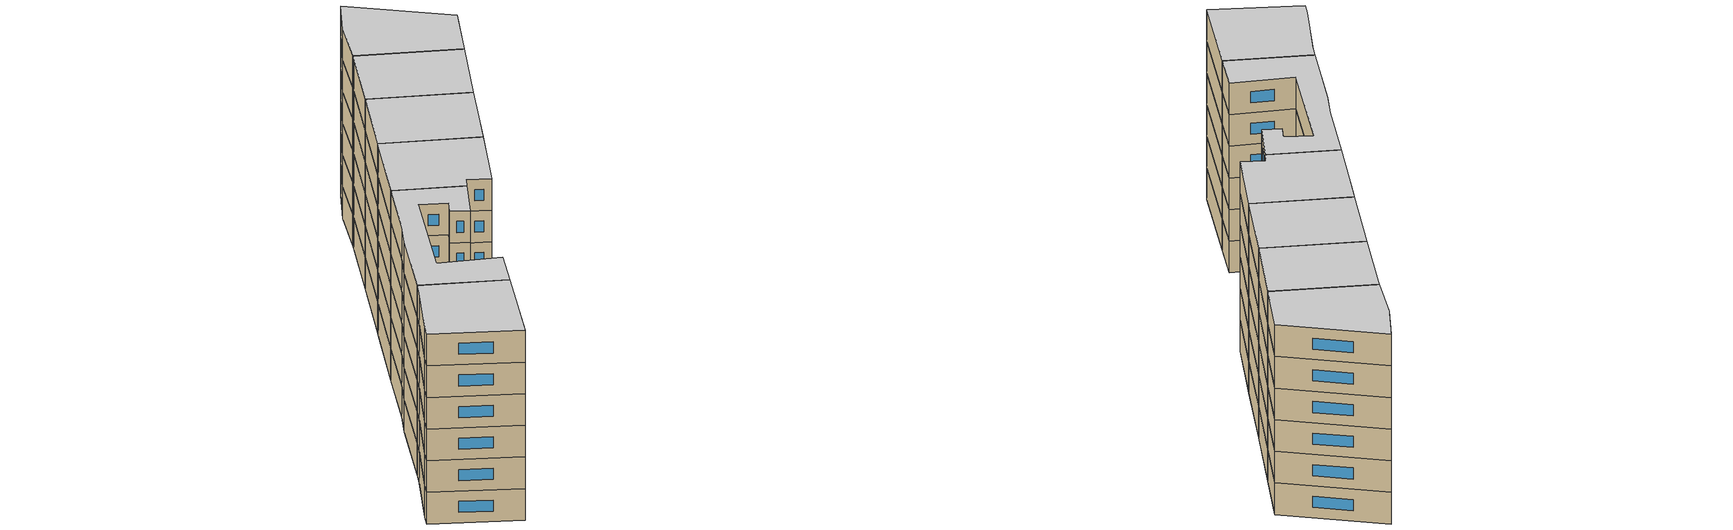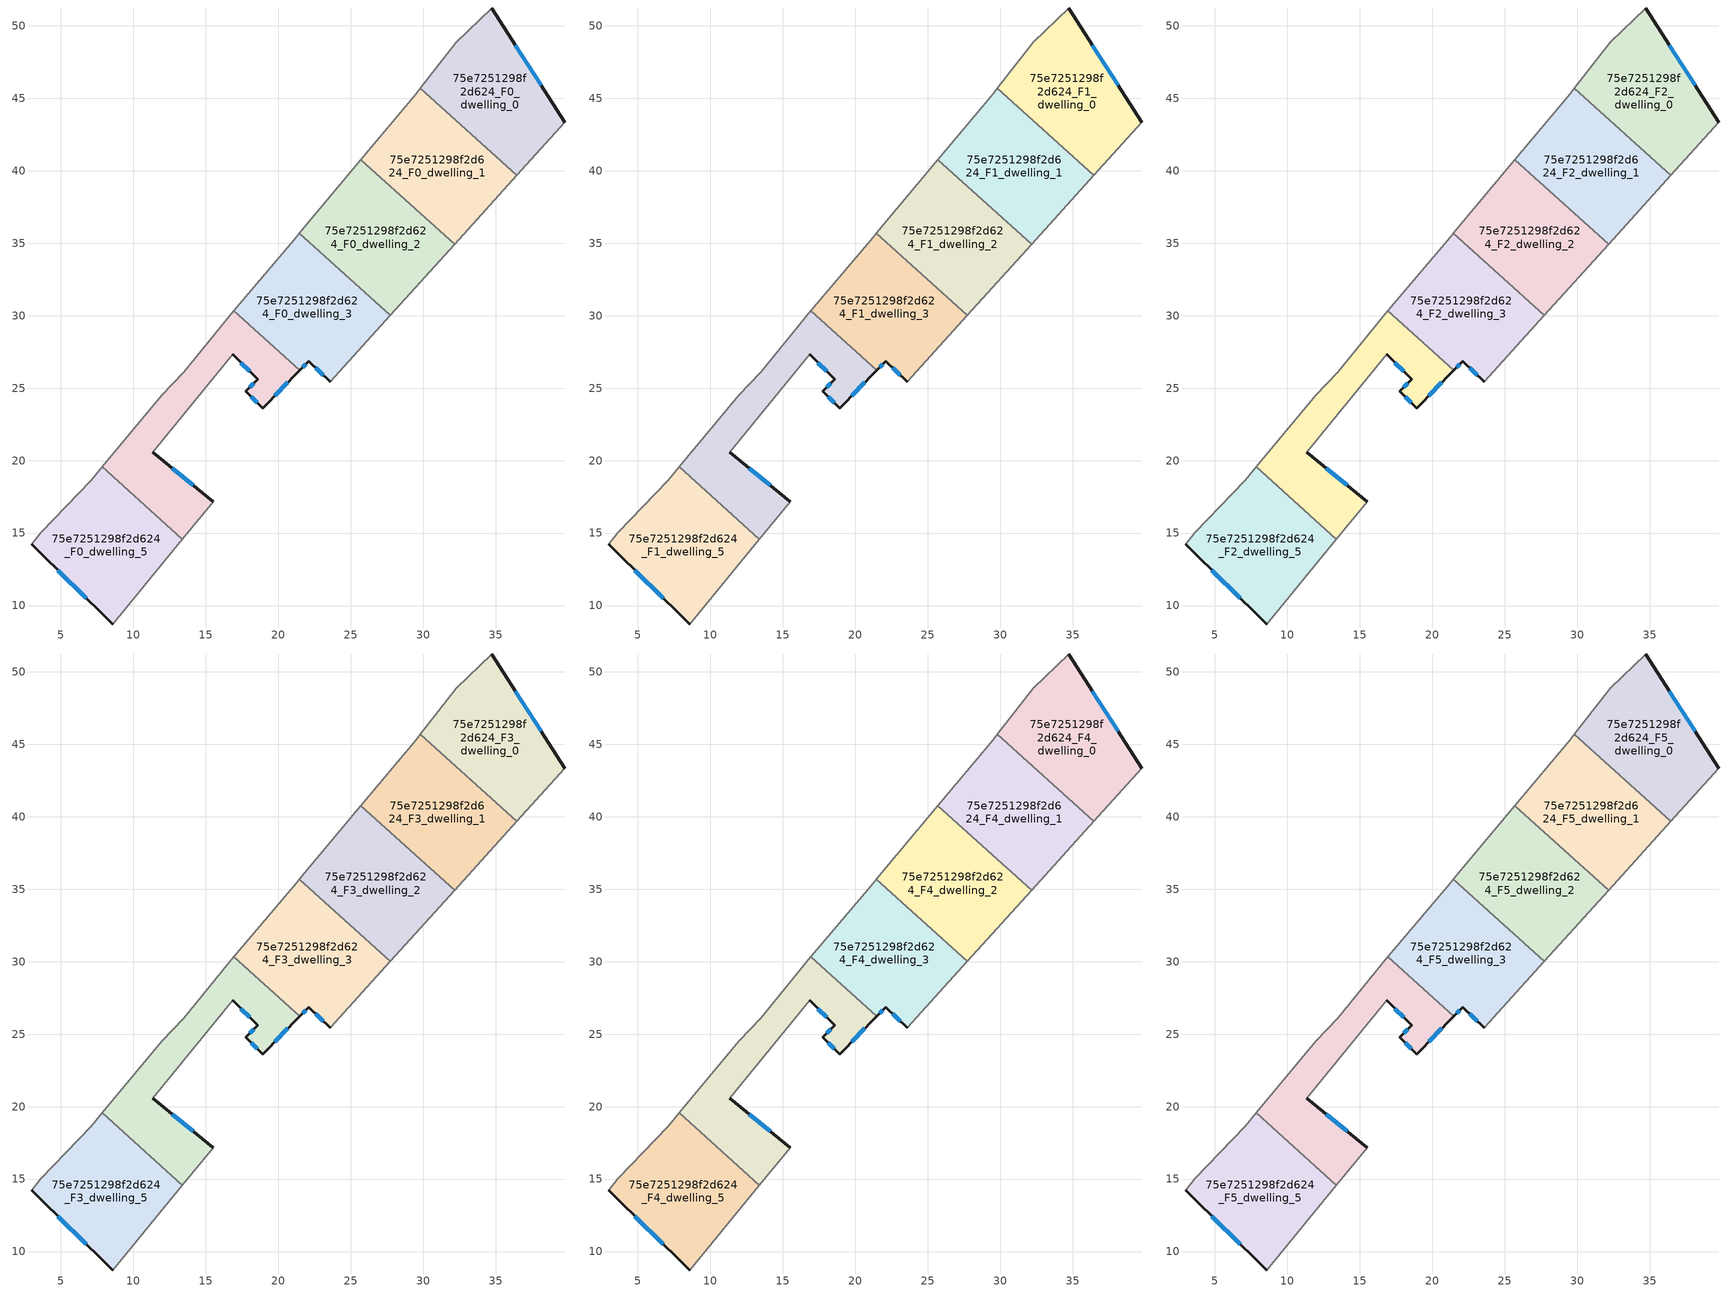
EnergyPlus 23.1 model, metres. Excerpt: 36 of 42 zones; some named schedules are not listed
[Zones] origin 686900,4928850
75e7251298f2d624_F0_dwelling_0
 floor ground (EU_floor_Construction): 34.72,51.23 39.79,43.35 36.47,39.68 29.81,45.68 32.27,48.86 z0
 wall outside (EU_wall_Construction): 39.79,43.35 34.72,51.23 z0:3
 wall adiabatic (EU_wall_Construction): 36.47,39.68 39.79,43.35 / 34.72,51.23 32.27,48.86 29.81,45.68 z0:3
 wall to 75e7251298f2d624_F0_dwelling_1 (EU_wall_Construction): 29.81,45.68 36.47,39.68 z0:3
 window (EU_Window_Construction): 38.14,45.92 36.37,48.67 z0.98:2.02
75e7251298f2d624_F0_dwelling_1
 floor ground (EU_floor_Construction): 36.47,39.68 32.17,34.92 25.7,40.75 29.53,45.31 29.81,45.68 z0
 wall adiabatic (EU_wall_Construction): 32.17,34.92 36.47,39.68 / 29.81,45.68 29.53,45.31 25.7,40.75 z0:3
 wall to 75e7251298f2d624_F0_dwelling_2 (EU_wall_Construction): 25.7,40.75 32.17,34.92 z0:3
75e7251298f2d624_F0_dwelling_2
 floor ground (EU_floor_Construction): 32.17,34.92 27.74,30.03 21.47,35.69 25.7,40.75 z0
 wall adiabatic (EU_wall_Construction): 27.74,30.03 32.17,34.92 / 25.7,40.75 21.47,35.69 z0:3
 wall to 75e7251298f2d624_F0_dwelling_3 (EU_wall_Construction): 21.47,35.69 27.74,30.03 z0:3
75e7251298f2d624_F0_dwelling_3
 floor ground (EU_floor_Construction): 27.74,30.03 23.6,25.44 22.11,26.86 21.5,26.24 16.94,30.35 16.96,30.37 21.23,35.4 21.47,35.69 z0
 wall outside (EU_wall_Construction): 21.5,26.24 22.11,26.86 23.6,25.44 z0:3
 wall adiabatic (EU_wall_Construction): 21.47,35.69 21.23,35.4 16.96,30.37 16.94,30.35 / 23.6,25.44 27.74,30.03 z0:3
 wall to 75e7251298f2d624_F0_dwelling_4 (EU_wall_Construction): 16.94,30.35 21.5,26.24 z0:3
 window (EU_Window_Construction): 22.59,26.4 23.11,25.91 / 21.7,26.45 21.91,26.66 z0.98:2.02
75e7251298f2d624_F0_dwelling_4
 floor ground (EU_floor_Construction): 21.5,26.24 18.92,23.62 17.76,24.77 18.6,25.61 16.85,27.32 11.33,20.59 15.51,17.17 13.38,14.59 7.86,19.56 11.95,24.49 13.47,26.11 16.94,30.35 z0
 wall outside (EU_wall_Construction): 16.85,27.32 18.6,25.61 17.76,24.77 18.92,23.62 21.5,26.24 / 15.51,17.17 11.33,20.59 z0:3
 wall adiabatic (EU_wall_Construction): 11.33,20.59 16.85,27.32 / 13.38,14.59 15.51,17.17 / 16.94,30.35 13.47,26.11 11.95,24.49 7.86,19.56 z0:3
 wall to 75e7251298f2d624_F0_dwelling_5 (EU_wall_Construction): 7.86,19.56 13.38,14.59 z0:3
 window (EU_Window_Construction): 17.42,26.77 18.03,26.17 / 14.15,18.29 12.69,19.48 / 19.76,24.48 20.66,25.39 / 18.14,24.4 18.54,24 / 18.32,25.34 18.03,25.05 z0.98:2.02
75e7251298f2d624_F0_dwelling_5
 floor ground (EU_floor_Construction): 13.38,14.59 8.57,8.72 2.97,14.23 3.6,15.02 7.11,18.65 7.86,19.56 z0
 wall outside (EU_wall_Construction): 2.97,14.23 8.57,8.72 z0:3
 wall adiabatic (EU_wall_Construction): 7.86,19.56 7.11,18.65 3.6,15.02 2.97,14.23 / 8.57,8.72 13.38,14.59 z0:3
 window (EU_Window_Construction): 4.79,12.44 6.75,10.52 z0.98:2.02
75e7251298f2d624_F1_dwelling_0
 floor to 75e7251298f2d624_F0_dwelling_0 (EU_floor_Construction): 34.72,51.23 39.79,43.35 36.47,39.68 29.81,45.68 32.27,48.86 z3
 wall outside (EU_wall_Construction): 39.79,43.35 34.72,51.23 z3:6
 wall adiabatic (EU_wall_Construction): 36.47,39.68 39.79,43.35 / 34.72,51.23 32.27,48.86 29.81,45.68 z3:6
 wall to 75e7251298f2d624_F1_dwelling_1 (EU_wall_Construction): 29.81,45.68 36.47,39.68 z3:6
 window (EU_Window_Construction): 38.14,45.92 36.37,48.67 z3.98:5.02
75e7251298f2d624_F1_dwelling_1
 floor to 75e7251298f2d624_F0_dwelling_1 (EU_floor_Construction): 36.47,39.68 32.17,34.92 25.7,40.75 29.53,45.31 29.81,45.68 z3
 wall adiabatic (EU_wall_Construction): 32.17,34.92 36.47,39.68 / 29.81,45.68 29.53,45.31 25.7,40.75 z3:6
 wall to 75e7251298f2d624_F1_dwelling_2 (EU_wall_Construction): 25.7,40.75 32.17,34.92 z3:6
75e7251298f2d624_F1_dwelling_2
 floor to 75e7251298f2d624_F0_dwelling_2 (EU_floor_Construction): 32.17,34.92 27.74,30.03 21.47,35.69 25.7,40.75 z3
 wall adiabatic (EU_wall_Construction): 27.74,30.03 32.17,34.92 / 25.7,40.75 21.47,35.69 z3:6
 wall to 75e7251298f2d624_F1_dwelling_3 (EU_wall_Construction): 21.47,35.69 27.74,30.03 z3:6
75e7251298f2d624_F1_dwelling_3
 floor to 75e7251298f2d624_F0_dwelling_3 (EU_floor_Construction): 27.74,30.03 23.6,25.44 22.11,26.86 21.5,26.24 16.94,30.35 16.96,30.37 21.23,35.4 21.47,35.69 z3
 wall outside (EU_wall_Construction): 21.5,26.24 22.11,26.86 23.6,25.44 z3:6
 wall adiabatic (EU_wall_Construction): 21.47,35.69 21.23,35.4 16.96,30.37 16.94,30.35 / 23.6,25.44 27.74,30.03 z3:6
 wall to 75e7251298f2d624_F1_dwelling_4 (EU_wall_Construction): 16.94,30.35 21.5,26.24 z3:6
 window (EU_Window_Construction): 22.59,26.4 23.11,25.91 / 21.7,26.45 21.91,26.66 z3.98:5.02
75e7251298f2d624_F1_dwelling_4
 floor to 75e7251298f2d624_F0_dwelling_4 (EU_floor_Construction): 21.5,26.24 18.92,23.62 17.76,24.77 18.6,25.61 16.85,27.32 11.33,20.59 15.51,17.17 13.38,14.59 7.86,19.56 11.95,24.49 13.47,26.11 16.94,30.35 z3
 wall outside (EU_wall_Construction): 16.85,27.32 18.6,25.61 17.76,24.77 18.92,23.62 21.5,26.24 / 15.51,17.17 11.33,20.59 z3:6
 wall adiabatic (EU_wall_Construction): 11.33,20.59 16.85,27.32 / 13.38,14.59 15.51,17.17 / 16.94,30.35 13.47,26.11 11.95,24.49 7.86,19.56 z3:6
 wall to 75e7251298f2d624_F1_dwelling_5 (EU_wall_Construction): 7.86,19.56 13.38,14.59 z3:6
 window (EU_Window_Construction): 17.42,26.77 18.03,26.17 / 14.15,18.29 12.69,19.48 / 19.76,24.48 20.66,25.39 / 18.14,24.4 18.54,24 / 18.32,25.34 18.03,25.05 z3.98:5.02
75e7251298f2d624_F1_dwelling_5
 floor to 75e7251298f2d624_F0_dwelling_5 (EU_floor_Construction): 13.38,14.59 8.57,8.72 2.97,14.23 3.6,15.02 7.11,18.65 7.86,19.56 z3
 wall outside (EU_wall_Construction): 2.97,14.23 8.57,8.72 z3:6
 wall adiabatic (EU_wall_Construction): 7.86,19.56 7.11,18.65 3.6,15.02 2.97,14.23 / 8.57,8.72 13.38,14.59 z3:6
 window (EU_Window_Construction): 4.79,12.44 6.75,10.52 z3.98:5.02
75e7251298f2d624_F2_dwelling_0
 floor to 75e7251298f2d624_F1_dwelling_0 (EU_floor_Construction): 34.72,51.23 39.79,43.35 36.47,39.68 29.81,45.68 32.27,48.86 z6
 wall outside (EU_wall_Construction): 39.79,43.35 34.72,51.23 z6:9
 wall adiabatic (EU_wall_Construction): 36.47,39.68 39.79,43.35 / 34.72,51.23 32.27,48.86 29.81,45.68 z6:9
 wall to 75e7251298f2d624_F2_dwelling_1 (EU_wall_Construction): 29.81,45.68 36.47,39.68 z6:9
 window (EU_Window_Construction): 38.14,45.92 36.37,48.67 z6.98:8.02
75e7251298f2d624_F2_dwelling_1
 floor to 75e7251298f2d624_F1_dwelling_1 (EU_floor_Construction): 36.47,39.68 32.17,34.92 25.7,40.75 29.53,45.31 29.81,45.68 z6
 wall adiabatic (EU_wall_Construction): 32.17,34.92 36.47,39.68 / 29.81,45.68 29.53,45.31 25.7,40.75 z6:9
 wall to 75e7251298f2d624_F2_dwelling_2 (EU_wall_Construction): 25.7,40.75 32.17,34.92 z6:9
75e7251298f2d624_F2_dwelling_2
 floor to 75e7251298f2d624_F1_dwelling_2 (EU_floor_Construction): 32.17,34.92 27.74,30.03 21.47,35.69 25.7,40.75 z6
 wall adiabatic (EU_wall_Construction): 27.74,30.03 32.17,34.92 / 25.7,40.75 21.47,35.69 z6:9
 wall to 75e7251298f2d624_F2_dwelling_3 (EU_wall_Construction): 21.47,35.69 27.74,30.03 z6:9
75e7251298f2d624_F2_dwelling_3
 floor to 75e7251298f2d624_F1_dwelling_3 (EU_floor_Construction): 27.74,30.03 23.6,25.44 22.11,26.86 21.5,26.24 16.94,30.35 16.96,30.37 21.23,35.4 21.47,35.69 z6
 wall outside (EU_wall_Construction): 21.5,26.24 22.11,26.86 23.6,25.44 z6:9
 wall adiabatic (EU_wall_Construction): 21.47,35.69 21.23,35.4 16.96,30.37 16.94,30.35 / 23.6,25.44 27.74,30.03 z6:9
 wall to 75e7251298f2d624_F2_dwelling_4 (EU_wall_Construction): 16.94,30.35 21.5,26.24 z6:9
 window (EU_Window_Construction): 22.59,26.4 23.11,25.91 / 21.7,26.45 21.91,26.66 z6.98:8.02
75e7251298f2d624_F2_dwelling_4
 floor to 75e7251298f2d624_F1_dwelling_4 (EU_floor_Construction): 21.5,26.24 18.92,23.62 17.76,24.77 18.6,25.61 16.85,27.32 11.33,20.59 15.51,17.17 13.38,14.59 7.86,19.56 11.95,24.49 13.47,26.11 16.94,30.35 z6
 wall outside (EU_wall_Construction): 16.85,27.32 18.6,25.61 17.76,24.77 18.92,23.62 21.5,26.24 / 15.51,17.17 11.33,20.59 z6:9
 wall adiabatic (EU_wall_Construction): 11.33,20.59 16.85,27.32 / 13.38,14.59 15.51,17.17 / 16.94,30.35 13.47,26.11 11.95,24.49 7.86,19.56 z6:9
 wall to 75e7251298f2d624_F2_dwelling_5 (EU_wall_Construction): 7.86,19.56 13.38,14.59 z6:9
 window (EU_Window_Construction): 17.42,26.77 18.03,26.17 / 14.15,18.29 12.69,19.48 / 19.76,24.48 20.66,25.39 / 18.14,24.4 18.54,24 / 18.32,25.34 18.03,25.05 z6.98:8.02
75e7251298f2d624_F2_dwelling_5
 floor to 75e7251298f2d624_F1_dwelling_5 (EU_floor_Construction): 13.38,14.59 8.57,8.72 2.97,14.23 3.6,15.02 7.11,18.65 7.86,19.56 z6
 wall outside (EU_wall_Construction): 2.97,14.23 8.57,8.72 z6:9
 wall adiabatic (EU_wall_Construction): 7.86,19.56 7.11,18.65 3.6,15.02 2.97,14.23 / 8.57,8.72 13.38,14.59 z6:9
 window (EU_Window_Construction): 4.79,12.44 6.75,10.52 z6.98:8.02
75e7251298f2d624_F3_dwelling_0
 floor to 75e7251298f2d624_F2_dwelling_0 (EU_floor_Construction): 34.72,51.23 39.79,43.35 36.47,39.68 29.81,45.68 32.27,48.86 z9
 wall outside (EU_wall_Construction): 39.79,43.35 34.72,51.23 z9:12
 wall adiabatic (EU_wall_Construction): 36.47,39.68 39.79,43.35 / 34.72,51.23 32.27,48.86 29.81,45.68 z9:12
 wall to 75e7251298f2d624_F3_dwelling_1 (EU_wall_Construction): 29.81,45.68 36.47,39.68 z9:12
 window (EU_Window_Construction): 38.14,45.92 36.37,48.67 z9.98:11.02
75e7251298f2d624_F3_dwelling_1
 floor to 75e7251298f2d624_F2_dwelling_1 (EU_floor_Construction): 36.47,39.68 32.17,34.92 25.7,40.75 29.53,45.31 29.81,45.68 z9
 wall adiabatic (EU_wall_Construction): 32.17,34.92 36.47,39.68 / 29.81,45.68 29.53,45.31 25.7,40.75 z9:12
 wall to 75e7251298f2d624_F3_dwelling_2 (EU_wall_Construction): 25.7,40.75 32.17,34.92 z9:12
75e7251298f2d624_F3_dwelling_2
 floor to 75e7251298f2d624_F2_dwelling_2 (EU_floor_Construction): 32.17,34.92 27.74,30.03 21.47,35.69 25.7,40.75 z9
 wall adiabatic (EU_wall_Construction): 27.74,30.03 32.17,34.92 / 25.7,40.75 21.47,35.69 z9:12
 wall to 75e7251298f2d624_F3_dwelling_3 (EU_wall_Construction): 21.47,35.69 27.74,30.03 z9:12
75e7251298f2d624_F3_dwelling_3
 floor to 75e7251298f2d624_F2_dwelling_3 (EU_floor_Construction): 27.74,30.03 23.6,25.44 22.11,26.86 21.5,26.24 16.94,30.35 16.96,30.37 21.23,35.4 21.47,35.69 z9
 wall outside (EU_wall_Construction): 21.5,26.24 22.11,26.86 23.6,25.44 z9:12
 wall adiabatic (EU_wall_Construction): 21.47,35.69 21.23,35.4 16.96,30.37 16.94,30.35 / 23.6,25.44 27.74,30.03 z9:12
 wall to 75e7251298f2d624_F3_dwelling_4 (EU_wall_Construction): 16.94,30.35 21.5,26.24 z9:12
 window (EU_Window_Construction): 22.59,26.4 23.11,25.91 / 21.7,26.45 21.91,26.66 z9.98:11.02
75e7251298f2d624_F3_dwelling_4
 floor to 75e7251298f2d624_F2_dwelling_4 (EU_floor_Construction): 21.5,26.24 18.92,23.62 17.76,24.77 18.6,25.61 16.85,27.32 11.33,20.59 15.51,17.17 13.38,14.59 7.86,19.56 11.95,24.49 13.47,26.11 16.94,30.35 z9
 wall outside (EU_wall_Construction): 16.85,27.32 18.6,25.61 17.76,24.77 18.92,23.62 21.5,26.24 / 15.51,17.17 11.33,20.59 z9:12
 wall adiabatic (EU_wall_Construction): 11.33,20.59 16.85,27.32 / 13.38,14.59 15.51,17.17 / 16.94,30.35 13.47,26.11 11.95,24.49 7.86,19.56 z9:12
 wall to 75e7251298f2d624_F3_dwelling_5 (EU_wall_Construction): 7.86,19.56 13.38,14.59 z9:12
 window (EU_Window_Construction): 17.42,26.77 18.03,26.17 / 14.15,18.29 12.69,19.48 / 19.76,24.48 20.66,25.39 / 18.14,24.4 18.54,24 / 18.32,25.34 18.03,25.05 z9.98:11.02
75e7251298f2d624_F3_dwelling_5
 floor to 75e7251298f2d624_F2_dwelling_5 (EU_floor_Construction): 13.38,14.59 8.57,8.72 2.97,14.23 3.6,15.02 7.11,18.65 7.86,19.56 z9
 wall outside (EU_wall_Construction): 2.97,14.23 8.57,8.72 z9:12
 wall adiabatic (EU_wall_Construction): 7.86,19.56 7.11,18.65 3.6,15.02 2.97,14.23 / 8.57,8.72 13.38,14.59 z9:12
 window (EU_Window_Construction): 4.79,12.44 6.75,10.52 z9.98:11.02
75e7251298f2d624_F4_dwelling_0
 floor to 75e7251298f2d624_F3_dwelling_0 (EU_floor_Construction): 34.72,51.23 39.79,43.35 36.47,39.68 29.81,45.68 32.27,48.86 z12
 wall outside (EU_wall_Construction): 39.79,43.35 34.72,51.23 z12:15
 wall adiabatic (EU_wall_Construction): 36.47,39.68 39.79,43.35 / 34.72,51.23 32.27,48.86 29.81,45.68 z12:15
 wall to 75e7251298f2d624_F4_dwelling_1 (EU_wall_Construction): 29.81,45.68 36.47,39.68 z12:15
 window (EU_Window_Construction): 38.14,45.92 36.37,48.67 z12.98:14.02
75e7251298f2d624_F4_dwelling_1
 floor to 75e7251298f2d624_F3_dwelling_1 (EU_floor_Construction): 36.47,39.68 32.17,34.92 25.7,40.75 29.53,45.31 29.81,45.68 z12
 wall adiabatic (EU_wall_Construction): 32.17,34.92 36.47,39.68 / 29.81,45.68 29.53,45.31 25.7,40.75 z12:15
 wall to 75e7251298f2d624_F4_dwelling_2 (EU_wall_Construction): 25.7,40.75 32.17,34.92 z12:15
75e7251298f2d624_F4_dwelling_2
 floor to 75e7251298f2d624_F3_dwelling_2 (EU_floor_Construction): 32.17,34.92 27.74,30.03 21.47,35.69 25.7,40.75 z12
 wall adiabatic (EU_wall_Construction): 27.74,30.03 32.17,34.92 / 25.7,40.75 21.47,35.69 z12:15
 wall to 75e7251298f2d624_F4_dwelling_3 (EU_wall_Construction): 21.47,35.69 27.74,30.03 z12:15
75e7251298f2d624_F4_dwelling_3
 floor to 75e7251298f2d624_F3_dwelling_3 (EU_floor_Construction): 27.74,30.03 23.6,25.44 22.11,26.86 21.5,26.24 16.94,30.35 16.96,30.37 21.23,35.4 21.47,35.69 z12
 wall outside (EU_wall_Construction): 21.5,26.24 22.11,26.86 23.6,25.44 z12:15
 wall adiabatic (EU_wall_Construction): 21.47,35.69 21.23,35.4 16.96,30.37 16.94,30.35 / 23.6,25.44 27.74,30.03 z12:15
 wall to 75e7251298f2d624_F4_dwelling_4 (EU_wall_Construction): 16.94,30.35 21.5,26.24 z12:15
 window (EU_Window_Construction): 22.59,26.4 23.11,25.91 / 21.7,26.45 21.91,26.66 z12.98:14.02
75e7251298f2d624_F4_dwelling_4
 floor to 75e7251298f2d624_F3_dwelling_4 (EU_floor_Construction): 21.5,26.24 18.92,23.62 17.76,24.77 18.6,25.61 16.85,27.32 11.33,20.59 15.51,17.17 13.38,14.59 7.86,19.56 11.95,24.49 13.47,26.11 16.94,30.35 z12
 wall outside (EU_wall_Construction): 16.85,27.32 18.6,25.61 17.76,24.77 18.92,23.62 21.5,26.24 / 15.51,17.17 11.33,20.59 z12:15
 wall adiabatic (EU_wall_Construction): 11.33,20.59 16.85,27.32 / 13.38,14.59 15.51,17.17 / 16.94,30.35 13.47,26.11 11.95,24.49 7.86,19.56 z12:15
 wall to 75e7251298f2d624_F4_dwelling_5 (EU_wall_Construction): 7.86,19.56 13.38,14.59 z12:15
 window (EU_Window_Construction): 17.42,26.77 18.03,26.17 / 14.15,18.29 12.69,19.48 / 19.76,24.48 20.66,25.39 / 18.14,24.4 18.54,24 / 18.32,25.34 18.03,25.05 z12.98:14.02
75e7251298f2d624_F4_dwelling_5
 floor to 75e7251298f2d624_F3_dwelling_5 (EU_floor_Construction): 13.38,14.59 8.57,8.72 2.97,14.23 3.6,15.02 7.11,18.65 7.86,19.56 z12
 wall outside (EU_wall_Construction): 2.97,14.23 8.57,8.72 z12:15
 wall adiabatic (EU_wall_Construction): 7.86,19.56 7.11,18.65 3.6,15.02 2.97,14.23 / 8.57,8.72 13.38,14.59 z12:15
 window (EU_Window_Construction): 4.79,12.44 6.75,10.52 z12.98:14.02
75e7251298f2d624_F5_dwelling_0
 floor to 75e7251298f2d624_F4_dwelling_0 (EU_floor_Construction): 34.72,51.23 39.79,43.35 36.47,39.68 29.81,45.68 32.27,48.86 z15
 wall outside (EU_wall_Construction): 39.79,43.35 34.72,51.23 z15:18
 wall adiabatic (EU_wall_Construction): 36.47,39.68 39.79,43.35 / 34.72,51.23 32.27,48.86 29.81,45.68 z15:18
 wall to 75e7251298f2d624_F5_dwelling_1 (EU_wall_Construction): 29.81,45.68 36.47,39.68 z15:18
 window (EU_Window_Construction): 38.14,45.92 36.37,48.67 z15.98:17.02
 ceiling to 75e7251298f2d624_F6_dwelling_0 (EU_floor_Construction): 36.47,39.68 39.79,43.35 34.72,51.23 32.27,48.86 29.81,45.68 z18
75e7251298f2d624_F5_dwelling_1
 floor to 75e7251298f2d624_F4_dwelling_1 (EU_floor_Construction): 36.47,39.68 32.17,34.92 25.7,40.75 29.53,45.31 29.81,45.68 z15
 wall adiabatic (EU_wall_Construction): 32.17,34.92 36.47,39.68 / 29.81,45.68 29.53,45.31 25.7,40.75 z15:18
 wall to 75e7251298f2d624_F5_dwelling_2 (EU_wall_Construction): 25.7,40.75 32.17,34.92 z15:18
 ceiling to 75e7251298f2d624_F6_dwelling_1 (EU_floor_Construction): 32.17,34.92 36.47,39.68 29.81,45.68 29.53,45.31 25.7,40.75 z18
75e7251298f2d624_F5_dwelling_2
 floor to 75e7251298f2d624_F4_dwelling_2 (EU_floor_Construction): 32.17,34.92 27.74,30.03 21.47,35.69 25.7,40.75 z15
 wall adiabatic (EU_wall_Construction): 27.74,30.03 32.17,34.92 / 25.7,40.75 21.47,35.69 z15:18
 wall to 75e7251298f2d624_F5_dwelling_3 (EU_wall_Construction): 21.47,35.69 27.74,30.03 z15:18
 ceiling to 75e7251298f2d624_F6_dwelling_2 (EU_floor_Construction): 27.74,30.03 32.17,34.92 25.7,40.75 21.47,35.69 z18
75e7251298f2d624_F5_dwelling_3
 floor to 75e7251298f2d624_F4_dwelling_3 (EU_floor_Construction): 27.74,30.03 23.6,25.44 22.11,26.86 21.5,26.24 16.94,30.35 16.96,30.37 21.23,35.4 21.47,35.69 z15
 wall outside (EU_wall_Construction): 21.5,26.24 22.11,26.86 23.6,25.44 z15:18
 wall adiabatic (EU_wall_Construction): 21.47,35.69 21.23,35.4 16.96,30.37 16.94,30.35 / 23.6,25.44 27.74,30.03 z15:18
 wall to 75e7251298f2d624_F5_dwelling_4 (EU_wall_Construction): 16.94,30.35 21.5,26.24 z15:18
 window (EU_Window_Construction): 22.59,26.4 23.11,25.91 / 21.7,26.45 21.91,26.66 z15.98:17.02
 ceiling to 75e7251298f2d624_F6_dwelling_3 (EU_floor_Construction): 23.6,25.44 27.74,30.03 21.47,35.69 21.23,35.4 16.96,30.37 16.94,30.35 21.5,26.24 22.11,26.86 z18
75e7251298f2d624_F5_dwelling_4
 floor to 75e7251298f2d624_F4_dwelling_4 (EU_floor_Construction): 21.5,26.24 18.92,23.62 17.76,24.77 18.6,25.61 16.85,27.32 11.33,20.59 15.51,17.17 13.38,14.59 7.86,19.56 11.95,24.49 13.47,26.11 16.94,30.35 z15
 wall outside (EU_wall_Construction): 16.85,27.32 18.6,25.61 17.76,24.77 18.92,23.62 21.5,26.24 / 15.51,17.17 11.33,20.59 z15:18
 wall adiabatic (EU_wall_Construction): 11.33,20.59 16.85,27.32 / 13.38,14.59 15.51,17.17 / 16.94,30.35 13.47,26.11 11.95,24.49 7.86,19.56 z15:18
 wall to 75e7251298f2d624_F5_dwelling_5 (EU_wall_Construction): 7.86,19.56 13.38,14.59 z15:18
 window (EU_Window_Construction): 17.42,26.77 18.03,26.17 / 14.15,18.29 12.69,19.48 / 19.76,24.48 20.66,25.39 / 18.14,24.4 18.54,24 / 18.32,25.34 18.03,25.05 z15.98:17.02
 ceiling to 75e7251298f2d624_F6_dwelling_4 (EU_floor_Construction): 15.51,17.17 11.33,20.59 16.85,27.32 18.6,25.61 17.76,24.77 18.92,23.62 21.5,26.24 16.94,30.35 13.47,26.11 11.95,24.49 7.86,19.56 13.38,14.59 z18
75e7251298f2d624_F5_dwelling_5
 floor to 75e7251298f2d624_F4_dwelling_5 (EU_floor_Construction): 13.38,14.59 8.57,8.72 2.97,14.23 3.6,15.02 7.11,18.65 7.86,19.56 z15
 wall outside (EU_wall_Construction): 2.97,14.23 8.57,8.72 z15:18
 wall adiabatic (EU_wall_Construction): 7.86,19.56 7.11,18.65 3.6,15.02 2.97,14.23 / 8.57,8.72 13.38,14.59 z15:18
 window (EU_Window_Construction): 4.79,12.44 6.75,10.52 z15.98:17.02
 ceiling to 75e7251298f2d624_F6_dwelling_5 (EU_floor_Construction): 8.57,8.72 13.38,14.59 7.86,19.56 7.11,18.65 3.6,15.02 2.97,14.23 z18
[Building]
EU S2 Campaign: North Axis=0; Terrain=City; Solar Distribution=FullExterior
[Site:Location]
Bologna: Latitude=44.5; Longitude=11.25; Time Zone=1; Elevation=37
[SizingPeriod:WeatherFileDays]
AnnualSizingPeriod: Begin Month=1; Begin Day of Month=1; End Month=12; End Day of Month=31; Day of Week for Start Day=Monday; Use Weather File Daylight Saving Period=No; Use Weather File Rain and Snow Indicators=No
[MATERIAL]
EU_InternalMass_Material: Roughness=MediumRough; Thickness=0.1; Conductivity=1; Density=1800; Specific Heat=900; Thermal Absorptance=0.9; Solar Absorptance=0.7; Visible Absorptance=0.7
[MATERIAL:NOMASS] Roughness=MediumRough; Thermal Absorptance=0.9; Solar Absorptance=0.7; Visible Absorptance=0.7
Name | Thermal Resistance
EU_wall_NoMass | 0.905828
EU_floor_NoMass | 0.67114
[WINDOWMATERIAL:SIMPLEGLAZINGSYSTEM]
EU_Window_SimpleGlazing: UFactor=4.52486; Solar Heat Gain Coefficient=0.85; Visible Transmittance=0.85
[CONSTRUCTION]
EU_wall_Construction: EU_wall_NoMass
EU_floor_Construction: EU_floor_NoMass
EU_Window_Construction: EU_Window_SimpleGlazing
EU_InternalMass_Construction: EU_InternalMass_Material
[ZONE] Type=1; Multiplier=1; Ceiling Height=autocalculate; Floor Area=autocalculate; Part of Total Floor Area=Yes
Name | Volume
75e7251298f2d624_F0_dwelling_0 | 169.73
75e7251298f2d624_F1_dwelling_0; 75e7251298f2d624_F2_dwelling_0; 75e7251298f2d624_F3_dwelling_0; 75e7251298f2d624_F4_dwelling_0; 75e7251298f2d624_F5_dwelling_0 | 169.729
75e7251298f2d624_F0_dwelling_1 | 169.74
75e7251298f2d624_F1_dwelling_1; 75e7251298f2d624_F2_dwelling_1; 75e7251298f2d624_F3_dwelling_1; 75e7251298f2d624_F4_dwelling_1; 75e7251298f2d624_F5_dwelling_1 | 169.741
75e7251298f2d624_F0_dwelling_2 | 169.717
75e7251298f2d624_F1_dwelling_2; 75e7251298f2d624_F2_dwelling_2; 75e7251298f2d624_F3_dwelling_2; 75e7251298f2d624_F4_dwelling_2; 75e7251298f2d624_F5_dwelling_2 | 169.718
75e7251298f2d624_F0_dwelling_3 | 169.746
75e7251298f2d624_F1_dwelling_3; 75e7251298f2d624_F2_dwelling_3; 75e7251298f2d624_F3_dwelling_3; 75e7251298f2d624_F4_dwelling_3; 75e7251298f2d624_F5_dwelling_3 | 169.748
75e7251298f2d624_F0_dwelling_4 | 169.725
75e7251298f2d624_F1_dwelling_4; 75e7251298f2d624_F2_dwelling_4; 75e7251298f2d624_F3_dwelling_4; 75e7251298f2d624_F4_dwelling_4; 75e7251298f2d624_F5_dwelling_4 | 169.723
75e7251298f2d624_F0_dwelling_5 | 169.732
75e7251298f2d624_F1_dwelling_5; 75e7251298f2d624_F2_dwelling_5; 75e7251298f2d624_F3_dwelling_5; 75e7251298f2d624_F4_dwelling_5; 75e7251298f2d624_F5_dwelling_5 | 169.731
[INTERNALMASS] Construction=EU_InternalMass_Construction
Name | Zone or ZoneList | Surface Area
75e7251298f2d624_F0_dwelling_0_EU_InternalMass | 75e7251298f2d624_F0_dwelling_0 | 56.577
75e7251298f2d624_F0_dwelling_1_EU_InternalMass | 75e7251298f2d624_F0_dwelling_1 | 56.5801
75e7251298f2d624_F0_dwelling_2_EU_InternalMass | 75e7251298f2d624_F0_dwelling_2 | 56.5715
75e7251298f2d624_F0_dwelling_3_EU_InternalMass | 75e7251298f2d624_F0_dwelling_3 | 56.5823
75e7251298f2d624_F0_dwelling_4_EU_InternalMass | 75e7251298f2d624_F0_dwelling_4 | 56.5747
75e7251298f2d624_F0_dwelling_5_EU_InternalMass | 75e7251298f2d624_F0_dwelling_5 | 56.5773
75e7251298f2d624_F1_dwelling_0_EU_InternalMass | 75e7251298f2d624_F1_dwelling_0 | 56.577
75e7251298f2d624_F1_dwelling_1_EU_InternalMass | 75e7251298f2d624_F1_dwelling_1 | 56.5801
75e7251298f2d624_F1_dwelling_2_EU_InternalMass | 75e7251298f2d624_F1_dwelling_2 | 56.5715
75e7251298f2d624_F1_dwelling_3_EU_InternalMass | 75e7251298f2d624_F1_dwelling_3 | 56.5823
75e7251298f2d624_F1_dwelling_4_EU_InternalMass | 75e7251298f2d624_F1_dwelling_4 | 56.5747
75e7251298f2d624_F1_dwelling_5_EU_InternalMass | 75e7251298f2d624_F1_dwelling_5 | 56.5773
75e7251298f2d624_F2_dwelling_0_EU_InternalMass | 75e7251298f2d624_F2_dwelling_0 | 56.577
75e7251298f2d624_F2_dwelling_1_EU_InternalMass | 75e7251298f2d624_F2_dwelling_1 | 56.5801
75e7251298f2d624_F2_dwelling_2_EU_InternalMass | 75e7251298f2d624_F2_dwelling_2 | 56.5715
75e7251298f2d624_F2_dwelling_3_EU_InternalMass | 75e7251298f2d624_F2_dwelling_3 | 56.5823
75e7251298f2d624_F2_dwelling_4_EU_InternalMass | 75e7251298f2d624_F2_dwelling_4 | 56.5747
75e7251298f2d624_F2_dwelling_5_EU_InternalMass | 75e7251298f2d624_F2_dwelling_5 | 56.5773
75e7251298f2d624_F3_dwelling_0_EU_InternalMass | 75e7251298f2d624_F3_dwelling_0 | 56.577
75e7251298f2d624_F3_dwelling_1_EU_InternalMass | 75e7251298f2d624_F3_dwelling_1 | 56.5801
75e7251298f2d624_F3_dwelling_2_EU_InternalMass | 75e7251298f2d624_F3_dwelling_2 | 56.5715
75e7251298f2d624_F3_dwelling_3_EU_InternalMass | 75e7251298f2d624_F3_dwelling_3 | 56.5823
75e7251298f2d624_F3_dwelling_4_EU_InternalMass | 75e7251298f2d624_F3_dwelling_4 | 56.5747
75e7251298f2d624_F3_dwelling_5_EU_InternalMass | 75e7251298f2d624_F3_dwelling_5 | 56.5773
75e7251298f2d624_F4_dwelling_0_EU_InternalMass | 75e7251298f2d624_F4_dwelling_0 | 56.577
75e7251298f2d624_F4_dwelling_1_EU_InternalMass | 75e7251298f2d624_F4_dwelling_1 | 56.5801
75e7251298f2d624_F4_dwelling_2_EU_InternalMass | 75e7251298f2d624_F4_dwelling_2 | 56.5715
75e7251298f2d624_F4_dwelling_3_EU_InternalMass | 75e7251298f2d624_F4_dwelling_3 | 56.5823
75e7251298f2d624_F4_dwelling_4_EU_InternalMass | 75e7251298f2d624_F4_dwelling_4 | 56.5747
75e7251298f2d624_F4_dwelling_5_EU_InternalMass | 75e7251298f2d624_F4_dwelling_5 | 56.5773
75e7251298f2d624_F5_dwelling_0_EU_InternalMass | 75e7251298f2d624_F5_dwelling_0 | 56.577
75e7251298f2d624_F5_dwelling_1_EU_InternalMass | 75e7251298f2d624_F5_dwelling_1 | 56.5801
75e7251298f2d624_F5_dwelling_2_EU_InternalMass | 75e7251298f2d624_F5_dwelling_2 | 56.5715
75e7251298f2d624_F5_dwelling_3_EU_InternalMass | 75e7251298f2d624_F5_dwelling_3 | 56.5823
75e7251298f2d624_F5_dwelling_4_EU_InternalMass | 75e7251298f2d624_F5_dwelling_4 | 56.5747
75e7251298f2d624_F5_dwelling_5_EU_InternalMass | 75e7251298f2d624_F5_dwelling_5 | 56.5773
[OTHEREQUIPMENT] Fuel Type=Electricity; Design Level Calculation Method=Watts/Area; Power per Zone Floor Area=1; Fraction Latent=0; Fraction Radiant=0; Fraction Lost=0; Carbon Dioxide Generation Rate=0; EndUse Subcategory=EU_Step8_InternalGains
Name | Zone or ZoneList or Space or SpaceList | Schedule
EU_Step8_InternalGain_75e7251298f2d624_F0_dwelling_0_f000 | 75e7251298f2d624_F0_dwelling_0 | EU_Step8_GainSchedule_75e7251298f2d624_F0_dwelling_0_f000
EU_Step8_InternalGain_75e7251298f2d624_F0_dwelling_1_f000 | 75e7251298f2d624_F0_dwelling_1 | EU_Step8_GainSchedule_75e7251298f2d624_F0_dwelling_1_f000
EU_Step8_InternalGain_75e7251298f2d624_F0_dwelling_2_f000 | 75e7251298f2d624_F0_dwelling_2 | EU_Step8_GainSchedule_75e7251298f2d624_F0_dwelling_2_f000
EU_Step8_InternalGain_75e7251298f2d624_F0_dwelling_3_f000 | 75e7251298f2d624_F0_dwelling_3 | EU_Step8_GainSchedule_75e7251298f2d624_F0_dwelling_3_f000
EU_Step8_InternalGain_75e7251298f2d624_F0_dwelling_4_f000 | 75e7251298f2d624_F0_dwelling_4 | EU_Step8_GainSchedule_75e7251298f2d624_F0_dwelling_4_f000
EU_Step8_InternalGain_75e7251298f2d624_F0_dwelling_5_f000 | 75e7251298f2d624_F0_dwelling_5 | EU_Step8_GainSchedule_75e7251298f2d624_F0_dwelling_5_f000
EU_Step8_InternalGain_75e7251298f2d624_F1_dwelling_0_f000 | 75e7251298f2d624_F1_dwelling_0 | EU_Step8_GainSchedule_75e7251298f2d624_F1_dwelling_0_f000
EU_Step8_InternalGain_75e7251298f2d624_F1_dwelling_1_f000 | 75e7251298f2d624_F1_dwelling_1 | EU_Step8_GainSchedule_75e7251298f2d624_F1_dwelling_1_f000
EU_Step8_InternalGain_75e7251298f2d624_F1_dwelling_2_f000 | 75e7251298f2d624_F1_dwelling_2 | EU_Step8_GainSchedule_75e7251298f2d624_F1_dwelling_2_f000
EU_Step8_InternalGain_75e7251298f2d624_F1_dwelling_3_f000 | 75e7251298f2d624_F1_dwelling_3 | EU_Step8_GainSchedule_75e7251298f2d624_F1_dwelling_3_f000
EU_Step8_InternalGain_75e7251298f2d624_F1_dwelling_4_f000 | 75e7251298f2d624_F1_dwelling_4 | EU_Step8_GainSchedule_75e7251298f2d624_F1_dwelling_4_f000
EU_Step8_InternalGain_75e7251298f2d624_F1_dwelling_5_f000 | 75e7251298f2d624_F1_dwelling_5 | EU_Step8_GainSchedule_75e7251298f2d624_F1_dwelling_5_f000
EU_Step8_InternalGain_75e7251298f2d624_F2_dwelling_0_f000 | 75e7251298f2d624_F2_dwelling_0 | EU_Step8_GainSchedule_75e7251298f2d624_F2_dwelling_0_f000
EU_Step8_InternalGain_75e7251298f2d624_F2_dwelling_1_f000 | 75e7251298f2d624_F2_dwelling_1 | EU_Step8_GainSchedule_75e7251298f2d624_F2_dwelling_1_f000
EU_Step8_InternalGain_75e7251298f2d624_F2_dwelling_2_f000 | 75e7251298f2d624_F2_dwelling_2 | EU_Step8_GainSchedule_75e7251298f2d624_F2_dwelling_2_f000
EU_Step8_InternalGain_75e7251298f2d624_F2_dwelling_3_f000 | 75e7251298f2d624_F2_dwelling_3 | EU_Step8_GainSchedule_75e7251298f2d624_F2_dwelling_3_f000
EU_Step8_InternalGain_75e7251298f2d624_F2_dwelling_4_f000 | 75e7251298f2d624_F2_dwelling_4 | EU_Step8_GainSchedule_75e7251298f2d624_F2_dwelling_4_f000
EU_Step8_InternalGain_75e7251298f2d624_F2_dwelling_5_f000 | 75e7251298f2d624_F2_dwelling_5 | EU_Step8_GainSchedule_75e7251298f2d624_F2_dwelling_5_f000
EU_Step8_InternalGain_75e7251298f2d624_F3_dwelling_0_f000 | 75e7251298f2d624_F3_dwelling_0 | EU_Step8_GainSchedule_75e7251298f2d624_F3_dwelling_0_f000
EU_Step8_InternalGain_75e7251298f2d624_F3_dwelling_1_f000 | 75e7251298f2d624_F3_dwelling_1 | EU_Step8_GainSchedule_75e7251298f2d624_F3_dwelling_1_f000
EU_Step8_InternalGain_75e7251298f2d624_F3_dwelling_2_f000 | 75e7251298f2d624_F3_dwelling_2 | EU_Step8_GainSchedule_75e7251298f2d624_F3_dwelling_2_f000
EU_Step8_InternalGain_75e7251298f2d624_F3_dwelling_3_f000 | 75e7251298f2d624_F3_dwelling_3 | EU_Step8_GainSchedule_75e7251298f2d624_F3_dwelling_3_f000
EU_Step8_InternalGain_75e7251298f2d624_F3_dwelling_4_f000 | 75e7251298f2d624_F3_dwelling_4 | EU_Step8_GainSchedule_75e7251298f2d624_F3_dwelling_4_f000
EU_Step8_InternalGain_75e7251298f2d624_F3_dwelling_5_f000 | 75e7251298f2d624_F3_dwelling_5 | EU_Step8_GainSchedule_75e7251298f2d624_F3_dwelling_5_f000
EU_Step8_InternalGain_75e7251298f2d624_F4_dwelling_0_f000 | 75e7251298f2d624_F4_dwelling_0 | EU_Step8_GainSchedule_75e7251298f2d624_F4_dwelling_0_f000
EU_Step8_InternalGain_75e7251298f2d624_F4_dwelling_1_f000 | 75e7251298f2d624_F4_dwelling_1 | EU_Step8_GainSchedule_75e7251298f2d624_F4_dwelling_1_f000
EU_Step8_InternalGain_75e7251298f2d624_F4_dwelling_2_f000 | 75e7251298f2d624_F4_dwelling_2 | EU_Step8_GainSchedule_75e7251298f2d624_F4_dwelling_2_f000
EU_Step8_InternalGain_75e7251298f2d624_F4_dwelling_3_f000 | 75e7251298f2d624_F4_dwelling_3 | EU_Step8_GainSchedule_75e7251298f2d624_F4_dwelling_3_f000
EU_Step8_InternalGain_75e7251298f2d624_F4_dwelling_4_f000 | 75e7251298f2d624_F4_dwelling_4 | EU_Step8_GainSchedule_75e7251298f2d624_F4_dwelling_4_f000
EU_Step8_InternalGain_75e7251298f2d624_F4_dwelling_5_f000 | 75e7251298f2d624_F4_dwelling_5 | EU_Step8_GainSchedule_75e7251298f2d624_F4_dwelling_5_f000
EU_Step8_InternalGain_75e7251298f2d624_F5_dwelling_0_f000 | 75e7251298f2d624_F5_dwelling_0 | EU_Step8_GainSchedule_75e7251298f2d624_F5_dwelling_0_f000
EU_Step8_InternalGain_75e7251298f2d624_F5_dwelling_1_f000 | 75e7251298f2d624_F5_dwelling_1 | EU_Step8_GainSchedule_75e7251298f2d624_F5_dwelling_1_f000
EU_Step8_InternalGain_75e7251298f2d624_F5_dwelling_2_f000 | 75e7251298f2d624_F5_dwelling_2 | EU_Step8_GainSchedule_75e7251298f2d624_F5_dwelling_2_f000
EU_Step8_InternalGain_75e7251298f2d624_F5_dwelling_3_f000 | 75e7251298f2d624_F5_dwelling_3 | EU_Step8_GainSchedule_75e7251298f2d624_F5_dwelling_3_f000
EU_Step8_InternalGain_75e7251298f2d624_F5_dwelling_4_f000 | 75e7251298f2d624_F5_dwelling_4 | EU_Step8_GainSchedule_75e7251298f2d624_F5_dwelling_4_f000
EU_Step8_InternalGain_75e7251298f2d624_F5_dwelling_5_f000 | 75e7251298f2d624_F5_dwelling_5 | EU_Step8_GainSchedule_75e7251298f2d624_F5_dwelling_5_f000
[ZONEVENTILATION:DESIGNFLOWRATE] Schedule=EU_AlwaysOn; Design Flow Rate Calculation Method=AirChanges/Hour; Air Changes per Hour=0.73129; Ventilation Type=Natural; Fan Pressure Rise=0; Fan Total Efficiency=1; Constant Term Coefficient=1; Temperature Term Coefficient=0; Velocity Term Coefficient=0; Velocity Squared Term Coefficient=0; Minimum Indoor Temperature=-100; Maximum Indoor Temperature=100; Delta Temperature=-100; Minimum Outdoor Temperature=-100; Maximum Outdoor Temperature=100; Maximum Wind Speed=40
Name | Zone or ZoneList or Space or SpaceList
EU_ConstantAir_75e7251298f2d624_F0_dwelling_0 | 75e7251298f2d624_F0_dwelling_0
EU_ConstantAir_75e7251298f2d624_F0_dwelling_1 | 75e7251298f2d624_F0_dwelling_1
EU_ConstantAir_75e7251298f2d624_F0_dwelling_2 | 75e7251298f2d624_F0_dwelling_2
EU_ConstantAir_75e7251298f2d624_F0_dwelling_3 | 75e7251298f2d624_F0_dwelling_3
EU_ConstantAir_75e7251298f2d624_F0_dwelling_4 | 75e7251298f2d624_F0_dwelling_4
EU_ConstantAir_75e7251298f2d624_F0_dwelling_5 | 75e7251298f2d624_F0_dwelling_5
EU_ConstantAir_75e7251298f2d624_F1_dwelling_0 | 75e7251298f2d624_F1_dwelling_0
EU_ConstantAir_75e7251298f2d624_F1_dwelling_1 | 75e7251298f2d624_F1_dwelling_1
EU_ConstantAir_75e7251298f2d624_F1_dwelling_2 | 75e7251298f2d624_F1_dwelling_2
EU_ConstantAir_75e7251298f2d624_F1_dwelling_3 | 75e7251298f2d624_F1_dwelling_3
EU_ConstantAir_75e7251298f2d624_F1_dwelling_4 | 75e7251298f2d624_F1_dwelling_4
EU_ConstantAir_75e7251298f2d624_F1_dwelling_5 | 75e7251298f2d624_F1_dwelling_5
EU_ConstantAir_75e7251298f2d624_F2_dwelling_0 | 75e7251298f2d624_F2_dwelling_0
EU_ConstantAir_75e7251298f2d624_F2_dwelling_1 | 75e7251298f2d624_F2_dwelling_1
EU_ConstantAir_75e7251298f2d624_F2_dwelling_2 | 75e7251298f2d624_F2_dwelling_2
EU_ConstantAir_75e7251298f2d624_F2_dwelling_3 | 75e7251298f2d624_F2_dwelling_3
EU_ConstantAir_75e7251298f2d624_F2_dwelling_4 | 75e7251298f2d624_F2_dwelling_4
EU_ConstantAir_75e7251298f2d624_F2_dwelling_5 | 75e7251298f2d624_F2_dwelling_5
EU_ConstantAir_75e7251298f2d624_F3_dwelling_0 | 75e7251298f2d624_F3_dwelling_0
EU_ConstantAir_75e7251298f2d624_F3_dwelling_1 | 75e7251298f2d624_F3_dwelling_1
EU_ConstantAir_75e7251298f2d624_F3_dwelling_2 | 75e7251298f2d624_F3_dwelling_2
EU_ConstantAir_75e7251298f2d624_F3_dwelling_3 | 75e7251298f2d624_F3_dwelling_3
EU_ConstantAir_75e7251298f2d624_F3_dwelling_4 | 75e7251298f2d624_F3_dwelling_4
EU_ConstantAir_75e7251298f2d624_F3_dwelling_5 | 75e7251298f2d624_F3_dwelling_5
EU_ConstantAir_75e7251298f2d624_F4_dwelling_0 | 75e7251298f2d624_F4_dwelling_0
EU_ConstantAir_75e7251298f2d624_F4_dwelling_1 | 75e7251298f2d624_F4_dwelling_1
EU_ConstantAir_75e7251298f2d624_F4_dwelling_2 | 75e7251298f2d624_F4_dwelling_2
EU_ConstantAir_75e7251298f2d624_F4_dwelling_3 | 75e7251298f2d624_F4_dwelling_3
EU_ConstantAir_75e7251298f2d624_F4_dwelling_4 | 75e7251298f2d624_F4_dwelling_4
EU_ConstantAir_75e7251298f2d624_F4_dwelling_5 | 75e7251298f2d624_F4_dwelling_5
EU_ConstantAir_75e7251298f2d624_F5_dwelling_0 | 75e7251298f2d624_F5_dwelling_0
EU_ConstantAir_75e7251298f2d624_F5_dwelling_1 | 75e7251298f2d624_F5_dwelling_1
EU_ConstantAir_75e7251298f2d624_F5_dwelling_2 | 75e7251298f2d624_F5_dwelling_2
EU_ConstantAir_75e7251298f2d624_F5_dwelling_3 | 75e7251298f2d624_F5_dwelling_3
EU_ConstantAir_75e7251298f2d624_F5_dwelling_4 | 75e7251298f2d624_F5_dwelling_4
EU_ConstantAir_75e7251298f2d624_F5_dwelling_5 | 75e7251298f2d624_F5_dwelling_5
[HVACTEMPLATE:ZONE:IDEALLOADSAIRSYSTEM] System Availability Schedule=EU_AlwaysOn; Maximum Heating Supply Air Temperature=50; Minimum Cooling Supply Air Temperature=13; Maximum Heating Supply Air Humidity Ratio=0.0156; Minimum Cooling Supply Air Humidity Ratio=0.0077; Heating Limit=NoLimit; Cooling Limit=NoLimit; Heating Availability Schedule=EU_AlwaysOn; Cooling Availability Schedule=EU_CoolingOff; Dehumidification Control Type=ConstantSensibleHeatRatio; Cooling Sensible Heat Ratio=0.7; Dehumidification Setpoint=60; Humidification Control Type=None; Humidification Setpoint=30; Outdoor Air Method=None; Outdoor Air Flow Rate per Person=0.00944; Outdoor Air Flow Rate per Zone Floor Area=0; Outdoor Air Flow Rate per Zone=0; Demand Controlled Ventilation Type=None; Outdoor Air Economizer Type=NoEconomizer; Heat Recovery Type=None; Sensible Heat Recovery Effectiveness=0.7; Latent Heat Recovery Effectiveness=0.65
Name | Template Thermostat
75e7251298f2d624_F0_dwelling_0 | EU_HeatOnly_75e7251298f2d624_F0_dwelling_0
75e7251298f2d624_F0_dwelling_1 | EU_HeatOnly_75e7251298f2d624_F0_dwelling_1
75e7251298f2d624_F0_dwelling_2 | EU_HeatOnly_75e7251298f2d624_F0_dwelling_2
75e7251298f2d624_F0_dwelling_3 | EU_HeatOnly_75e7251298f2d624_F0_dwelling_3
75e7251298f2d624_F0_dwelling_4 | EU_HeatOnly_75e7251298f2d624_F0_dwelling_4
75e7251298f2d624_F0_dwelling_5 | EU_HeatOnly_75e7251298f2d624_F0_dwelling_5
75e7251298f2d624_F1_dwelling_0 | EU_HeatOnly_75e7251298f2d624_F1_dwelling_0
75e7251298f2d624_F1_dwelling_1 | EU_HeatOnly_75e7251298f2d624_F1_dwelling_1
75e7251298f2d624_F1_dwelling_2 | EU_HeatOnly_75e7251298f2d624_F1_dwelling_2
75e7251298f2d624_F1_dwelling_3 | EU_HeatOnly_75e7251298f2d624_F1_dwelling_3
75e7251298f2d624_F1_dwelling_4 | EU_HeatOnly_75e7251298f2d624_F1_dwelling_4
75e7251298f2d624_F1_dwelling_5 | EU_HeatOnly_75e7251298f2d624_F1_dwelling_5
75e7251298f2d624_F2_dwelling_0 | EU_HeatOnly_75e7251298f2d624_F2_dwelling_0
75e7251298f2d624_F2_dwelling_1 | EU_HeatOnly_75e7251298f2d624_F2_dwelling_1
75e7251298f2d624_F2_dwelling_2 | EU_HeatOnly_75e7251298f2d624_F2_dwelling_2
75e7251298f2d624_F2_dwelling_3 | EU_HeatOnly_75e7251298f2d624_F2_dwelling_3
75e7251298f2d624_F2_dwelling_4 | EU_HeatOnly_75e7251298f2d624_F2_dwelling_4
75e7251298f2d624_F2_dwelling_5 | EU_HeatOnly_75e7251298f2d624_F2_dwelling_5
75e7251298f2d624_F3_dwelling_0 | EU_HeatOnly_75e7251298f2d624_F3_dwelling_0
75e7251298f2d624_F3_dwelling_1 | EU_HeatOnly_75e7251298f2d624_F3_dwelling_1
75e7251298f2d624_F3_dwelling_2 | EU_HeatOnly_75e7251298f2d624_F3_dwelling_2
75e7251298f2d624_F3_dwelling_3 | EU_HeatOnly_75e7251298f2d624_F3_dwelling_3
75e7251298f2d624_F3_dwelling_4 | EU_HeatOnly_75e7251298f2d624_F3_dwelling_4
75e7251298f2d624_F3_dwelling_5 | EU_HeatOnly_75e7251298f2d624_F3_dwelling_5
75e7251298f2d624_F4_dwelling_0 | EU_HeatOnly_75e7251298f2d624_F4_dwelling_0
75e7251298f2d624_F4_dwelling_1 | EU_HeatOnly_75e7251298f2d624_F4_dwelling_1
75e7251298f2d624_F4_dwelling_2 | EU_HeatOnly_75e7251298f2d624_F4_dwelling_2
75e7251298f2d624_F4_dwelling_3 | EU_HeatOnly_75e7251298f2d624_F4_dwelling_3
75e7251298f2d624_F4_dwelling_4 | EU_HeatOnly_75e7251298f2d624_F4_dwelling_4
75e7251298f2d624_F4_dwelling_5 | EU_HeatOnly_75e7251298f2d624_F4_dwelling_5
75e7251298f2d624_F5_dwelling_0 | EU_HeatOnly_75e7251298f2d624_F5_dwelling_0
75e7251298f2d624_F5_dwelling_1 | EU_HeatOnly_75e7251298f2d624_F5_dwelling_1
75e7251298f2d624_F5_dwelling_2 | EU_HeatOnly_75e7251298f2d624_F5_dwelling_2
75e7251298f2d624_F5_dwelling_3 | EU_HeatOnly_75e7251298f2d624_F5_dwelling_3
75e7251298f2d624_F5_dwelling_4 | EU_HeatOnly_75e7251298f2d624_F5_dwelling_4
75e7251298f2d624_F5_dwelling_5 | EU_HeatOnly_75e7251298f2d624_F5_dwelling_5
[SIZING:ZONE] Zone Cooling Design Supply Air Temperature Input Method=SupplyAirTemperature; Zone Cooling Design Supply Air Temperature=13; Zone Heating Design Supply Air Temperature Input Method=SupplyAirTemperature; Zone Heating Design Supply Air Temperature=50; Zone Cooling Design Supply Air Humidity Ratio=0.008; Zone Heating Design Supply Air Humidity Ratio=0.008; Cooling Design Air Flow Method=DesignDay; Cooling Design Air Flow Rate=0; Cooling Minimum Air Flow per Zone Floor Area=0.000762; Cooling Minimum Air Flow=0; Cooling Minimum Air Flow Fraction=0.2; Heating Design Air Flow Method=DesignDay; Heating Design Air Flow Rate=0; Heating Maximum Air Flow per Zone Floor Area=0.002032; Heating Maximum Air Flow=0.141576; Heating Maximum Air Flow Fraction=0.3; Account for Dedicated Outdoor Air System=No; Dedicated Outdoor Air System Control Strategy=NeutralSupplyAir; Dedicated Outdoor Air Low Setpoint Temperature for Design=autosize; Dedicated Outdoor Air High Setpoint Temperature for Design=autosize; Zone Load Sizing Method=Sensible Load Only No Latent Load; Zone Latent Cooling Design Supply Air Humidity Ratio Input Method=HumidityRatioDifference; Zone Cooling Design Supply Air Humidity Ratio Difference=0.005; Zone Latent Heating Design Supply Air Humidity Ratio Input Method=HumidityRatioDifference; Zone Humidification Design Supply Air Humidity Ratio Difference=0.005
75e7251298f2d624_F0_dwelling_0; 75e7251298f2d624_F0_dwelling_1; 75e7251298f2d624_F0_dwelling_2; 75e7251298f2d624_F0_dwelling_3; 75e7251298f2d624_F0_dwelling_4; 75e7251298f2d624_F0_dwelling_5; 75e7251298f2d624_F1_dwelling_0; 75e7251298f2d624_F1_dwelling_1; 75e7251298f2d624_F1_dwelling_2; 75e7251298f2d624_F1_dwelling_3; 75e7251298f2d624_F1_dwelling_4; 75e7251298f2d624_F1_dwelling_5; 75e7251298f2d624_F2_dwelling_0; 75e7251298f2d624_F2_dwelling_1; 75e7251298f2d624_F2_dwelling_2; 75e7251298f2d624_F2_dwelling_3; 75e7251298f2d624_F2_dwelling_4; 75e7251298f2d624_F2_dwelling_5; 75e7251298f2d624_F3_dwelling_0; 75e7251298f2d624_F3_dwelling_1; 75e7251298f2d624_F3_dwelling_2; 75e7251298f2d624_F3_dwelling_3; 75e7251298f2d624_F3_dwelling_4; 75e7251298f2d624_F3_dwelling_5; 75e7251298f2d624_F4_dwelling_0; 75e7251298f2d624_F4_dwelling_1; 75e7251298f2d624_F4_dwelling_2; 75e7251298f2d624_F4_dwelling_3; 75e7251298f2d624_F4_dwelling_4; 75e7251298f2d624_F4_dwelling_5; 75e7251298f2d624_F5_dwelling_0; 75e7251298f2d624_F5_dwelling_1; 75e7251298f2d624_F5_dwelling_2; 75e7251298f2d624_F5_dwelling_3; 75e7251298f2d624_F5_dwelling_4; 75e7251298f2d624_F5_dwelling_5
[SCHEDULE:FILE] Column Number=1; Rows to Skip at Top=0; Number of Hours of Data=8760; Column Separator=Comma; Interpolate to Timestep=No; Minutes per Item=60; Adjust Schedule for Daylight Savings=Yes
Name | File
EU_Step8_GainSchedule_75e7251298f2d624_F0_dwelling_0_f000 | ../../schedules/75e7251298f2d624/75e7251298f2d624_F0_dwelling_0_f000_gain.csv
EU_Step8_GainSchedule_75e7251298f2d624_F0_dwelling_1_f000 | ../../schedules/75e7251298f2d624/75e7251298f2d624_F0_dwelling_1_f000_gain.csv
EU_Step8_GainSchedule_75e7251298f2d624_F0_dwelling_2_f000 | ../../schedules/75e7251298f2d624/75e7251298f2d624_F0_dwelling_2_f000_gain.csv
EU_Step8_GainSchedule_75e7251298f2d624_F0_dwelling_3_f000 | ../../schedules/75e7251298f2d624/75e7251298f2d624_F0_dwelling_3_f000_gain.csv
EU_Step8_GainSchedule_75e7251298f2d624_F0_dwelling_4_f000 | ../../schedules/75e7251298f2d624/75e7251298f2d624_F0_dwelling_4_f000_gain.csv
EU_Step8_GainSchedule_75e7251298f2d624_F0_dwelling_5_f000 | ../../schedules/75e7251298f2d624/75e7251298f2d624_F0_dwelling_5_f000_gain.csv
EU_Step8_GainSchedule_75e7251298f2d624_F1_dwelling_0_f000 | ../../schedules/75e7251298f2d624/75e7251298f2d624_F1_dwelling_0_f000_gain.csv
EU_Step8_GainSchedule_75e7251298f2d624_F1_dwelling_1_f000 | ../../schedules/75e7251298f2d624/75e7251298f2d624_F1_dwelling_1_f000_gain.csv
EU_Step8_GainSchedule_75e7251298f2d624_F1_dwelling_2_f000 | ../../schedules/75e7251298f2d624/75e7251298f2d624_F1_dwelling_2_f000_gain.csv
EU_Step8_GainSchedule_75e7251298f2d624_F1_dwelling_3_f000 | ../../schedules/75e7251298f2d624/75e7251298f2d624_F1_dwelling_3_f000_gain.csv
EU_Step8_GainSchedule_75e7251298f2d624_F1_dwelling_4_f000 | ../../schedules/75e7251298f2d624/75e7251298f2d624_F1_dwelling_4_f000_gain.csv
EU_Step8_GainSchedule_75e7251298f2d624_F1_dwelling_5_f000 | ../../schedules/75e7251298f2d624/75e7251298f2d624_F1_dwelling_5_f000_gain.csv
EU_Step8_GainSchedule_75e7251298f2d624_F2_dwelling_0_f000 | ../../schedules/75e7251298f2d624/75e7251298f2d624_F2_dwelling_0_f000_gain.csv
EU_Step8_GainSchedule_75e7251298f2d624_F2_dwelling_1_f000 | ../../schedules/75e7251298f2d624/75e7251298f2d624_F2_dwelling_1_f000_gain.csv
